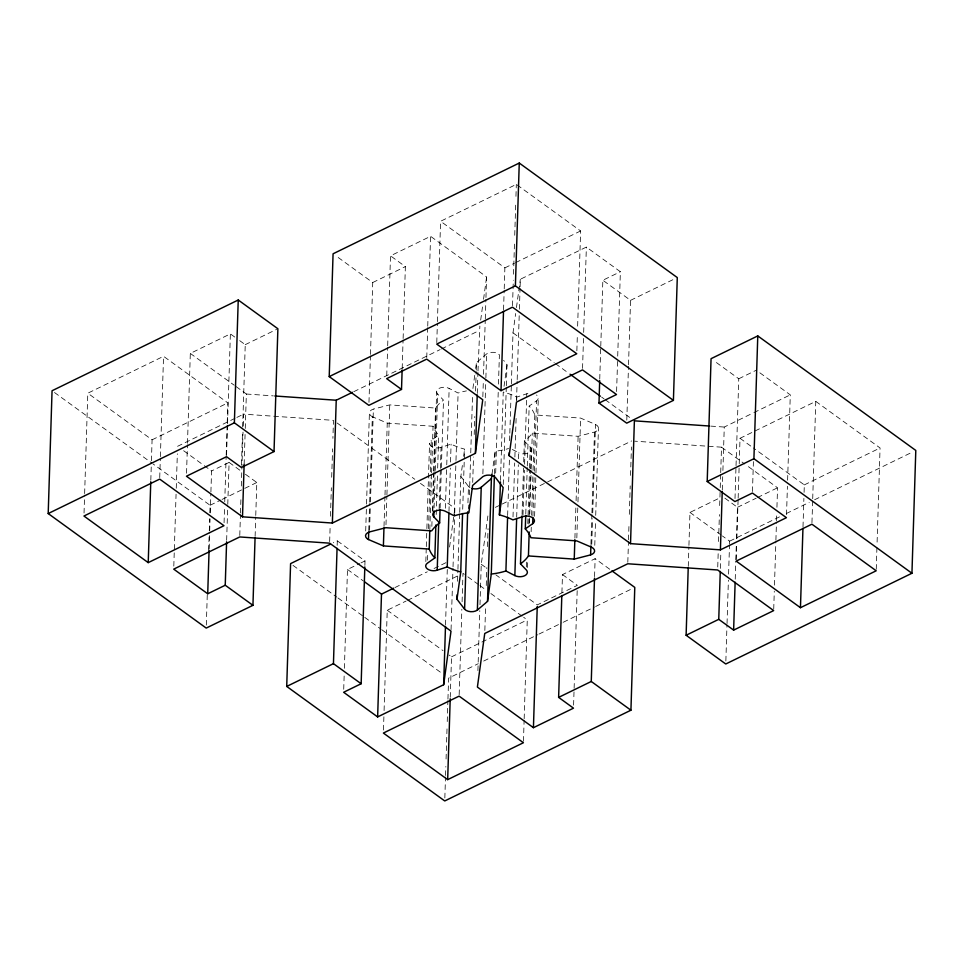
<?xml version="1.0" encoding="UTF-8"?>
<svg xmlns="http://www.w3.org/2000/svg" width="964" height="964" viewBox="0 0 964 964"><rect width="100%" height="100%" fill="white"/><g stroke="black" fill="none" stroke-linecap="round" stroke-linejoin="round"><path stroke-width="0.72" stroke-dasharray="4.82 3.62" d="M84.037 513.029L84.591 495.062M84.639 493.568L87.796 393.216L163.543 356.306L227.829 402.892L227.179 423.859M150.818 480.253L151.384 462.274M151.432 460.78L152.083 439.813L87.796 393.216M159.735 477.614L160.337 458.141M160.386 456.647L163.543 356.306M173.809 566.133L176.063 494.243M176.255 488.254L177.34 453.803M186.546 473.228L187.438 444.766M187.486 443.271L190.318 353.414L230.372 333.881L237.24 338.858M206.32 625.094L207.26 595.137M208.67 550.203L209.236 532.236M209.284 530.73L209.658 518.753M209.851 512.764L210.08 505.281L152.951 463.865M209.128 548.841L209.646 532.369M209.694 530.875L210.068 518.885M210.26 512.896L210.863 493.423M210.911 491.929L211.574 470.962L204.284 465.684M224.07 522.717L224.54 507.739M224.733 501.75L226.142 456.816M226.191 455.321L227.13 425.365M226.564 455.201L227.504 425.245M227.552 423.738L230.372 333.881M226.648 540.298L227.733 505.859M227.781 504.365L229.095 462.419L211.574 470.962M241.482 464.479L242.47 433.029M242.663 427.028L245.242 344.666L238.385 339.69M239.783 535.454L240.434 514.487M240.482 512.993L241 496.52M241.325 486.025L243.024 432.113M243.217 426.124L243.591 414.146L333.472 420.352L332.905 438.331M244.133 464.407L245.073 434.463M245.266 428.462L246.35 394.023L235.385 386.07M255.111 536.418L255.725 516.957M255.761 515.451L256.798 482.506L243.555 472.902M329.664 541.672L330.182 525.187M330.459 516.21L331.351 487.748M331.688 477.264L332.58 448.814M337.159 545.335L337.304 540.84L333.303 542.792M343.726 689.284L344.196 674.306M344.389 668.317L347.486 569.471L359.62 563.554M368.971 402.337L370.429 355.909M370.477 354.415L372.731 282.524L335.484 255.532M365.693 530.995L366.489 505.534M366.537 504.039L369.417 412.676M364.874 565.422L365.007 560.928L337.304 540.84M368.754 530.549L369.61 503.594M369.658 502.099L372.333 416.725A7.664 4.579 1.8 0 1 373.381 409.11L389.757 404.892L435.559 408.061A52.104 31.137 1.8 0 1 443.5 400.144L437.656 394.023A7.664 4.579 1.8 0 1 439.319 388.263A7.664 4.579 1.8 0 1 449.152 388.42L458.093 393.023A52.104 31.137 1.8 0 1 466.419 390.902M369.574 530.429L370.272 507.956M370.465 501.967L373.381 409.11M386.745 375.659L387.636 347.197M387.685 345.702L390.504 255.834L430.571 236.313L486.603 276.921L485.94 297.888M384.009 526.44L384.949 496.496M384.998 494.99L387.251 423.112L372.333 416.725M385.986 524.705L386.877 496.255M386.926 494.761L389.757 404.892M383.467 730.049L383.901 716.565M384.082 710.576L387.239 610.236L406.169 601.006M402.181 368.453L403.073 340.003M403.121 338.509L405.374 266.618L390.504 255.834M426.751 357.62L427.703 327.676M427.739 326.169L430.571 236.313M425.835 561.554L426.257 548.082M426.305 546.576L426.823 530.104M426.871 528.609L429.546 443.235M427.546 560.144L427.775 552.649M428.534 528.694L430.125 477.77M430.318 471.782L431.306 440.331L438.704 435.126A52.104 31.137 1.8 0 1 433.065 426.269L387.251 423.112M429.811 529.61L431.559 474.192M431.607 472.697L433.065 426.269M436.776 342.594L437.379 323.121M437.427 321.627L440.584 221.274L516.33 184.365L580.617 230.95L577.569 328.302M431.848 526.38L432.077 518.885M432.318 511.402L433.535 472.456M433.583 470.962L435.559 408.061M432.908 510.305L434.089 472.866M434.137 471.36L436.632 391.987M434.077 507.847L435.21 471.902M435.258 470.408L437.656 394.023M436.21 514.511L437.475 474.071M437.668 468.082L438.704 435.126M439.138 508.811L440.355 469.866M440.403 468.371L441.066 447.404L451.092 444.115A52.104 31.137 1.8 0 0 464.6 449.128L462.624 512.029M440.114 507.98L441.331 469.034M441.379 467.54L443.5 400.144M445.392 508.233L446.706 466.299M446.754 464.805L449.152 388.42M448.971 511.51L450.333 468.07M450.525 462.081L451.092 444.115M445.537 624.841L447.284 569.423M444.838 797.951L445.501 776.984M445.549 775.49L445.826 766.501M446.067 759.017L447.055 727.567M447.236 721.578L447.899 700.611M447.947 699.105L448.609 678.138L478.289 663.678M454.333 512.836L455.936 461.913M455.984 460.418L458.093 393.023M451.056 629.649L452.984 568.242M453.032 566.736L454.683 514.318M454.719 512.824L454.863 508.329L419.665 482.819M450.26 697.273L451.526 656.833L449.103 655.074M457.563 581.28L457.888 570.796M457.936 569.302L459.683 513.884M459.732 512.39L460.852 476.445L462.828 462.069M459.165 694.634L461.852 609.26M462.093 601.777L462.985 573.315L466.624 575.954M467.95 502.871L468.468 486.386L460.852 476.445M469.42 494.785L470.697 454.345M470.745 452.851L472.529 395.939M472.697 482.446L473.505 456.984M474.204 434.523L474.77 416.544M475.577 391.095L476.18 371.622M476.228 370.116L476.469 362.633L486.627 353.921A7.664 4.579 1.8 0 1 499.4 354.8L498.412 386.251M477.276 393.433L477.939 372.466M477.987 370.959L479.867 326.061M482.844 396.734L483.362 380.262M483.542 374.273L485.241 320.361M485.29 318.855L485.904 299.394M482.868 473.734L485.832 379.382M485.88 377.876L486.627 353.921M477.915 670.607L479.795 610.694M479.988 604.705L481.253 564.265L487.989 515.125M484.844 630.48L485.591 606.513M486.254 585.546L486.82 567.579M487.483 546.612L488.037 528.634M494.436 473.71L495.135 451.236A52.104 31.137 1.8 0 0 508.618 448.525M495.677 473.119L498.219 392.24M503.557 309.806L504.172 290.333M504.22 288.839L504.871 267.872L440.584 221.274M500.485 480.421L503.256 392.059A52.104 31.137 1.8 0 1 516.764 397.084L526.79 393.794A7.664 4.579 1.8 0 1 528.417 393.396M503.244 484.555L506.293 387.203M506.341 385.708L507.004 364.741L503.618 360.319M512.523 305.672L513.318 280.211M513.511 274.222L514.547 241.277M514.728 235.276L515.716 203.826M515.957 196.343L516.33 184.365M509.607 440.693L509.787 434.704M509.836 433.21L511.342 385.275M511.39 383.78L512.993 332.857L515.644 313.505M507.642 515.559L509.438 458.647M516.535 400.566L517.15 381.093M517.186 379.599L519.21 315.204M519.403 309.215L520.066 288.248M520.114 286.742L520.343 279.259L586.365 247.085L620.37 271.728L617.635 358.584M513.005 516.897L514.692 462.973M514.884 456.984L516.114 418.051M516.68 400.072L516.764 397.084M516.68 517.162L518.331 464.744M518.512 458.756L518.704 452.767L512.318 449.477M522.054 514.439L523.512 468.01M523.705 462.021L524.356 441.054A52.104 31.137 1.8 0 0 532.297 433.125L578.111 436.294L594.475 432.077A7.664 4.579 1.8 0 0 595.523 424.461L580.605 418.087L534.791 414.918A52.104 31.137 1.8 0 0 529.164 406.061L536.55 400.867A7.664 4.579 1.8 0 0 536.49 394.975M522.982 515.101L524.392 470.167M524.585 464.178L526.79 393.794M525.778 513.896L527.236 467.468M527.284 465.974L529.164 406.061M526.44 566.977L526.621 560.988M527.802 523.548L529.501 469.625M529.549 468.13L530.2 447.163L524.356 441.054M527.513 567.519L527.742 560.036M528.875 524.091L530.574 470.167M530.622 468.673L531.224 449.2M529.477 522.994L529.706 515.499M529.754 514.005L531.128 470.577M531.164 469.07L532.297 433.125M523.464 741.22L524.127 720.253M524.163 718.758L527.272 619.912L523.633 617.273M531.128 531.742L531.272 527.248M531.646 515.258L532.863 476.324M533.056 470.336L534.791 414.918M532.923 516.186L534.297 472.746M534.345 471.251L536.55 400.867M534.586 516.27L535.912 474.336M535.96 472.83L538.31 397.951M561.916 592.547L562.482 574.58L595.125 558.662L610.754 569.989M576.858 350.763L577.376 334.291M574.906 538.141L575.894 506.69M576.086 500.69L578.111 436.294M576.834 537.9L577.785 507.944M577.966 501.955L580.605 418.087M582.557 368.393L583.497 338.436M583.678 332.447L586.365 247.085M573.592 705.166L577.207 589.848M590.944 544.407L591.884 514.451M591.932 512.956L594.475 432.077M591.751 544.274L592.559 518.813M592.752 512.824L595.523 424.461M599.741 379.105L600.729 347.655M600.777 346.16L602.849 280.259L620.37 271.728M594.776 545.323L595.523 521.367M595.716 515.379L598.451 428.51M594.559 576.641L595.125 558.662M616.599 391.541L617.587 360.09M626.793 420.159L628.492 366.248M628.528 364.741L630.552 300.346L602.849 280.259M627.817 562.265L628.468 541.298M628.516 539.804L628.986 524.826M629.323 514.342L630.215 485.892M630.54 475.409L631.432 446.947M688.272 566.362L688.886 546.889M688.935 545.395L689.971 512.438L720 497.798M717.746 566.989L718.216 552.011M718.542 541.527L719.397 514.571M719.674 505.582L720.192 489.11M720.241 487.603L720.662 474.131M720.711 472.625L721.506 447.176L634.625 441.163M722.289 489.953L722.711 476.469M722.904 470.48L724.265 427.052L752.559 413.255M720.349 568.423L720.867 551.938M725.856 660.991L726.989 625.046M727.037 623.551L728.398 580.123M728.591 574.134L729.483 545.672M729.531 544.178L729.628 541.178L722.41 535.96M735.002 498.581L735.99 467.13M736.038 465.636L738.761 378.768L713.468 360.428M735.231 579.195L735.785 561.229M735.833 559.723L736.303 544.744M736.496 538.756L737.484 507.305L722.614 496.532M736.207 559.602L736.677 544.624M736.87 538.635L738.099 499.701M738.147 498.195L739.183 465.251M739.219 463.756L740.027 438.295L815.773 401.373L880.06 447.971L876.999 545.323M752.474 491.544L753.414 461.587M773.731 609.091L774.297 591.125M774.49 585.136L775.851 541.696M775.899 540.202L776.466 522.223M776.514 520.729L776.743 513.246M776.936 507.257L777.55 487.784L745.871 464.829M786.528 514.692L787.419 486.23M787.612 480.241L790.287 394.866L757.499 371.104M803 526.826L803.892 498.364M804.084 492.375L804.313 484.892L753.366 447.959M811.953 522.693L812.664 500.22M812.712 498.725L815.773 401.373M876.252 569.278L876.951 546.817M449.561 547.046L453.646 517.27M453.839 515.776L454.863 508.329M480.687 320.108L482.723 305.214M483.542 299.262L486.603 276.921M463.612 456.321L464.6 449.128M472.914 388.516L474.891 374.14M475.674 368.381L476.469 362.633M491.989 474.24L495.135 451.236M504.052 386.311L507.004 364.741M516.463 307.552L520.343 279.259M245.242 344.666L276.584 329.387M372.731 282.524L405.374 266.618M152.083 439.813L227.829 402.892M504.871 267.872L514.342 263.256M515.692 262.594L580.617 230.95M177.569 446.32L235.505 418.087M236.855 417.424L243.591 414.146M353.776 391.685L440.126 349.595M441.476 348.944L479.253 330.532M210.08 505.281L220.756 500.075M222.094 499.424L243.458 489.013M244.784 488.362L256.798 482.506M630.552 300.346L674.607 278.873M360.97 562.904L365.007 560.928M738.761 378.768L756.282 370.224M495.351 507.377L500.75 504.738M502.099 504.088L631.625 440.958M394.963 587.546L427.305 571.785M434.041 568.495L447.513 561.928M753.908 412.604L790.287 394.866M407.531 600.343L457.575 575.954M737.484 507.305L756.186 498.195M757.511 497.545L777.55 487.784M451.526 656.833L527.272 619.912M804.313 484.892L880.06 447.971M483.687 661.051L537.647 634.746M538.997 634.083L561.928 622.913M563.277 622.25L594.306 607.127M595.656 606.477L632.083 588.715M729.628 541.178L780.888 516.198M786.287 513.559L809.218 502.389M814.616 499.75L913.101 451.755M246.35 394.023L273.318 395.879M710.781 426.112L724.265 427.052M740.027 438.295L752.161 447.079M721.506 447.176L744.654 463.949M512.993 332.857L554.264 362.777M555.481 363.657L568.832 373.333M601.608 397.084L604.042 398.843M605.247 399.723L631.962 419.075M689.971 512.438L721.217 535.08M562.482 574.58L577.352 585.353L537.297 604.874L495.87 574.857M337.111 422.991L414.809 479.301M190.318 353.414L234.168 385.19M481.253 564.265L487.35 568.676M467.841 576.834L478.759 584.75M479.964 585.63L486.037 590.016M490.881 593.535L522.428 616.394M229.095 462.419L242.35 472.023M183.642 450.718L203.079 464.805M347.486 569.471L363.283 580.906M387.239 610.236L443.042 650.676M54.49 392.517L151.734 462.985M293.008 565.374L336.773 597.09M337.99 597.969L363.512 616.478M364.729 617.358L380.539 628.805M381.744 629.685L442.524 673.74M470.01 487.603A7.664 4.579 1.8 0 1 468.468 486.386M530.2 447.163A7.664 4.579 1.8 0 1 528.537 452.923A7.664 4.579 1.8 0 1 518.704 452.767M441.066 447.404A7.664 4.579 1.8 0 1 431.366 446.212A7.664 4.579 1.8 0 1 431.306 440.331"/><path stroke-width="1.45" d="M255.062 537.924L252.942 605.32L206.224 628.082L48.2 513.559L52.056 390.745L238.241 300.009L277.885 328.748L274.029 451.562L241.386 467.468L226.516 456.695L186.45 476.216L242.494 516.825L332.375 523.042L475.397 453.333L482.747 399.735L426.703 359.126L386.648 378.647L401.518 389.42L368.875 405.338L329.218 376.599L333.074 253.785L519.259 163.049L677.282 277.572L673.414 400.385L626.696 423.16L598.993 403.073L599.692 380.611M148.227 562.627L83.94 516.029L159.687 479.108L223.973 525.705L148.227 562.627L150.77 481.747M252.942 605.32L225.239 585.232L207.718 593.776L209.08 550.336M225.239 585.232L226.6 541.804M274.029 451.562L234.373 422.822L238.241 300.009M242.494 516.825L244.133 464.407M611.947 570.857L634.782 587.401L630.926 710.215L444.741 800.951L286.718 686.428L290.586 563.615L330.628 544.094M332.375 523.042L336.231 400.229L352.426 392.336M207.718 593.776L173.713 569.134L239.735 536.948L329.616 543.166L451.007 631.143L443.657 684.741L377.635 716.915L343.63 692.273L361.151 683.741L333.448 663.654L337.063 548.335M361.151 683.741L364.826 566.916M494.387 475.204L491.279 574.05L487.531 601.367L477.373 610.079A7.664 4.579 1.8 0 1 464.6 609.2L456.996 599.259L460.744 571.941A52.104 31.137 1.8 0 1 447.236 566.916L437.21 570.206A7.664 4.579 1.8 0 1 427.51 569.025A7.664 4.579 1.8 0 1 427.45 563.133L434.836 557.939A52.104 31.137 1.8 0 1 429.209 549.082L383.395 545.913L368.477 539.539L368.718 532.044M377.635 716.915L381.491 594.113L364.488 581.786M383.395 545.913L383.961 527.947M401.518 389.42L402.133 369.959M429.209 549.082L429.763 531.104M368.477 539.539A7.664 4.579 1.8 0 1 369.525 531.923L385.889 527.706L431.703 530.875A52.104 31.137 1.8 0 1 439.644 522.946L433.8 516.837L433.981 510.848M434.836 557.939L435.873 524.994M437.21 570.206L438.716 522.283M439.644 522.946L440.066 509.474M447.236 566.916L448.923 513.005M443.657 684.741L445.488 626.335M447.67 779.635L383.383 733.05L459.129 696.129L523.416 742.726L447.67 779.635L450.212 698.767M456.996 599.259L457.141 594.764M460.744 571.941L462.575 513.535M464.6 609.2L467.661 511.848M468.998 508.269L469.094 505.269M475.397 453.333L477.228 394.927M477.373 610.079L481.229 487.278L491.399 478.554L491.989 474.24M487.531 601.367L491.399 478.554M501.015 390.685L436.728 344.088L512.474 307.167L576.761 353.764L501.015 390.685L503.509 311.3M491.279 574.05A52.104 31.137 1.8 0 0 505.907 570.977L514.848 575.58A7.664 4.579 1.8 0 0 524.681 575.737A7.664 4.579 1.8 0 0 526.344 569.977L520.5 563.856A52.104 31.137 1.8 0 0 528.441 555.939L574.243 559.108L590.619 554.89A7.664 4.579 1.8 0 0 591.667 547.275L576.749 540.888L530.935 537.731A52.104 31.137 1.8 0 0 525.296 528.875L532.694 523.669A7.664 4.579 1.8 0 0 532.634 517.788A7.664 4.579 1.8 0 0 522.934 516.596L512.908 519.885A52.104 31.137 1.8 0 0 499.4 514.872L500.437 481.916M688.224 567.856L686.115 635.252L725.759 663.991L911.944 573.255L915.8 450.441L757.776 335.918L711.058 358.68L707.202 481.494L734.905 501.581L752.426 493.038L786.431 517.68L720.409 549.854L630.528 543.648L509.137 455.671L509.233 452.67M505.907 570.977L507.594 517.053M673.414 400.385L515.391 285.862L519.259 163.049M514.848 575.58L516.632 518.668M520.5 563.856L522.006 515.933M525.296 528.875L525.729 515.391M528.441 555.939L529.188 531.971M532.694 523.669L532.887 517.68M561.819 595.547L558.626 697.382L573.496 708.166L533.429 727.687L537.249 606.38M574.243 559.108L574.857 539.635M590.619 554.89L590.896 545.901M630.926 710.215L591.269 681.476L594.511 578.135M630.528 543.648L634.384 420.834L709.287 426.016M720.409 549.854L722.241 491.447M533.429 727.687L477.397 687.079L484.747 633.469L627.769 563.771L717.65 569.977L773.682 610.586L733.628 630.119L718.758 619.334L720.265 571.411M733.628 630.119L735.134 582.196M911.944 573.255L753.92 458.719L757.776 335.918M800.457 607.694L736.171 561.108L811.917 524.187L876.204 570.784L800.457 607.694L802.952 528.32M499.4 514.872L503.148 487.555L495.532 477.614A7.664 4.579 1.8 0 0 482.771 476.722L472.601 485.446L468.866 512.764A52.104 31.137 1.8 0 0 454.237 515.836L445.296 511.233A7.664 4.579 1.8 0 0 435.463 511.077A7.664 4.579 1.8 0 0 433.8 516.837M509.137 455.671L516.487 402.072L582.509 369.887L616.514 394.529L598.993 403.073M48.2 513.559L234.373 422.822M329.218 376.599L515.391 285.862M381.491 594.113L393.625 588.197M286.718 686.428L333.448 663.654M707.202 481.494L753.92 458.719M558.626 697.382L591.269 681.476M686.115 635.252L718.758 619.334M274.812 395.987L336.231 400.229M570.049 374.213L600.391 396.204M481.229 487.278A7.664 4.579 1.8 0 1 472.119 488.471"/></g></svg>
